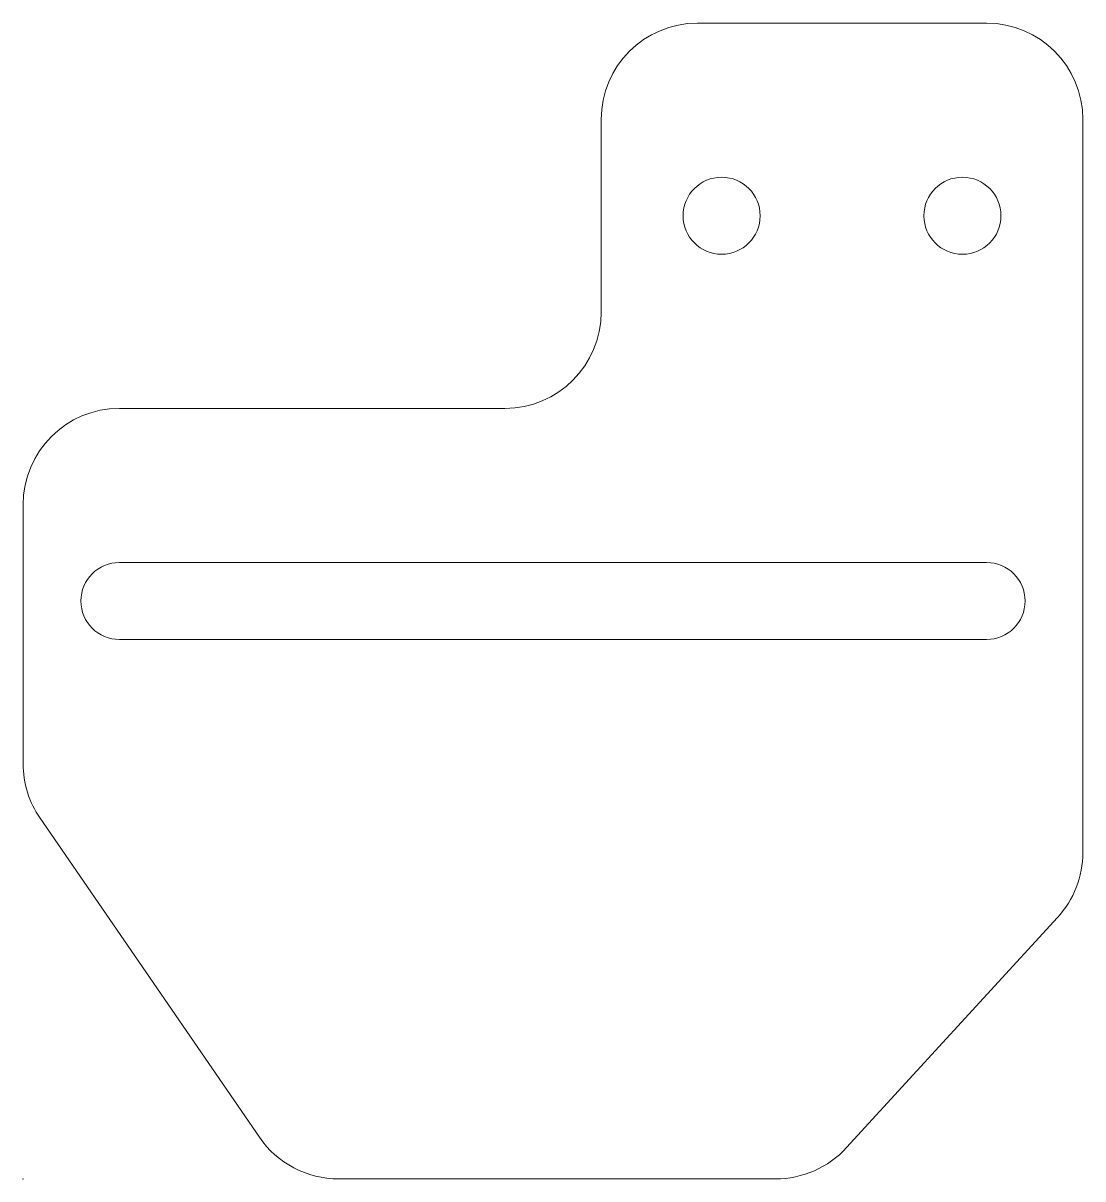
# Model space of a CAD drawing. Header units: millimetres. Extents: x 0 to 55, y 0 to 60.
import ezdxf

# ---------------------------------------------------------------- set-up
doc = ezdxf.new("R2010")
doc.units = ezdxf.units.MM
doc.layers.add('1', color=7, linetype='CONTINUOUS', true_color=0xffffff)
doc.layers.add('61', color=7, linetype='CONTINUOUS', true_color=0xffffff)

msp = doc.modelspace()

# ---------------------------------------------------------------- linework, layer by layer
at = {"layer": '1', "color": 252, "linetype": 'Continuous', "lineweight": 13}
for p, q in [((50, 60), (35, 60)), ((30, 55), (30, 45)), ((55, 16.945), (55, 55)), ((25, 40), (5, 40)), ((0, 35), (0, 21.553)), ((5, 32), (50, 32)), ((50, 28), (5, 28)), ((12.26, 2.167), (0.88, 18.72)), ((53.686, 13.566), (42.736, 1.621)), ((16.38, 0), (39.05, 0))]:
    msp.add_line(p, q, dxfattribs=at)
at = {"layer": '1', "color": 252, "linetype": 'Continuous', "lineweight": 13, "extrusion": (0, 0, -1)}
for centre in [(-36.25, 50), (-48.75, 50)]:
    msp.add_circle(centre, 2, dxfattribs=at)
for centre, radius, start, end in [((-35, 55), 5, 0, 90), ((-50, 55), 5, 90, 180), ((-5, 30), 2, 270, 90), ((-50, 30), 2, 90, 270)]:
    msp.add_arc(centre, radius, start, end, dxfattribs=at)
at = {"layer": '1', "color": 252, "linetype": 'Continuous', "lineweight": 13}
for centre, start, end in [((25, 45), 270, 0), ((5, 35), 90, 180), ((5, 21.553), 180, 214.50852), ((50, 16.945), 317.48955, 360), ((16.38, 5), 214.50852, 270), ((39.05, 5), 270, 317.48955)]:
    msp.add_arc(centre, 5, start, end, dxfattribs=at)
at = {"layer": '61', "color": 23, "linetype": 'Continuous', "lineweight": 18}
msp.add_point((0, 0), dxfattribs=at)

doc.saveas('drawing.dxf')
